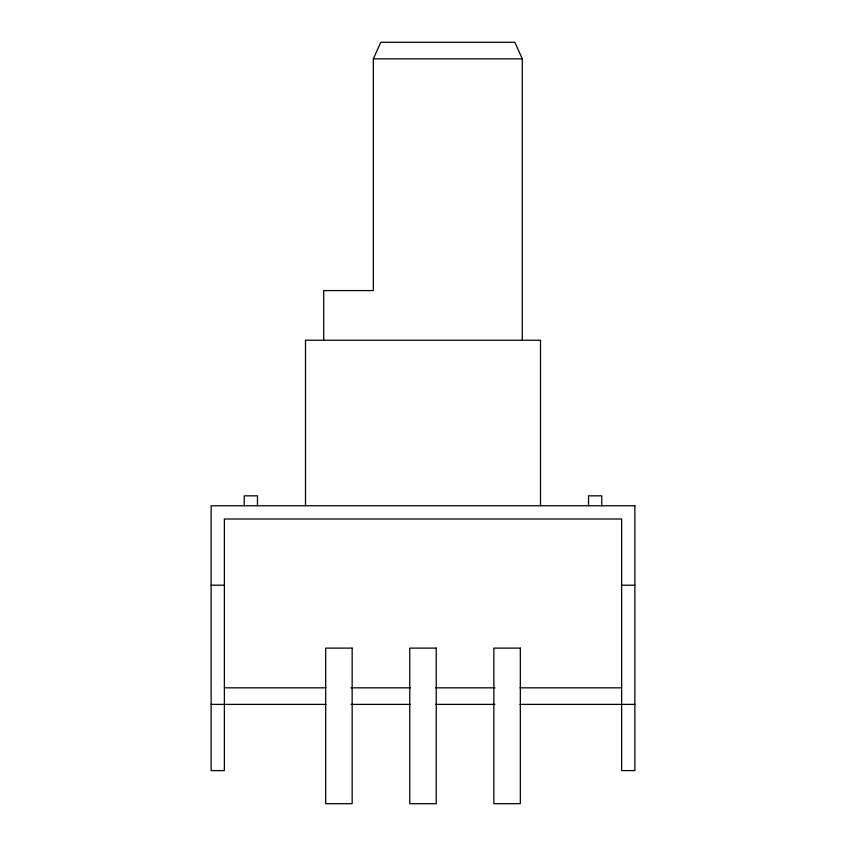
<?xml version="1.0" encoding="UTF-8"?>
<svg xmlns="http://www.w3.org/2000/svg" width="846" height="846" viewBox="0 0 846 846"><rect width="100%" height="100%" fill="white"/><g stroke="black" fill="none" stroke-linecap="round" stroke-linejoin="round"><path stroke-width="1.27" d="M323.701 340.24L323.701 290.58L373.34 290.58L373.34 58.85L380.795 42.3L514.854 42.3L522.299 58.85L522.299 340.24M373.35 58.85L522.299 58.85M211.13 585.21L224.37 585.21M621.63 585.21L634.87 585.21M224.37 687.83L325.996 687.83M351.069 687.83L410.458 687.83M435.542 687.83L494.931 687.83M520.004 687.83L621.63 687.83M211.13 704.39L325.996 704.39M351.069 704.39L410.458 704.39M435.542 704.39L494.931 704.39M520.004 704.39L634.87 704.39M601.76 505.76L601.76 495.83L588.52 495.83L588.52 505.76M540.509 505.76L540.509 340.24L305.491 340.24L305.491 505.76M257.48 505.76L257.48 495.83L244.24 495.83L244.24 505.76M634.87 505.76L211.13 505.76L211.13 770.6L224.37 770.6L224.37 519L621.63 519L621.63 770.6L634.87 770.6L634.87 505.76M352.158 648.11L325.678 648.11L325.678 803.7L352.158 803.7L352.158 648.11M436.24 648.11L409.76 648.11L409.76 803.7L436.24 803.7L436.24 648.11M520.322 648.11L493.842 648.11L493.842 803.7L520.322 803.7L520.322 648.11"/></g></svg>
